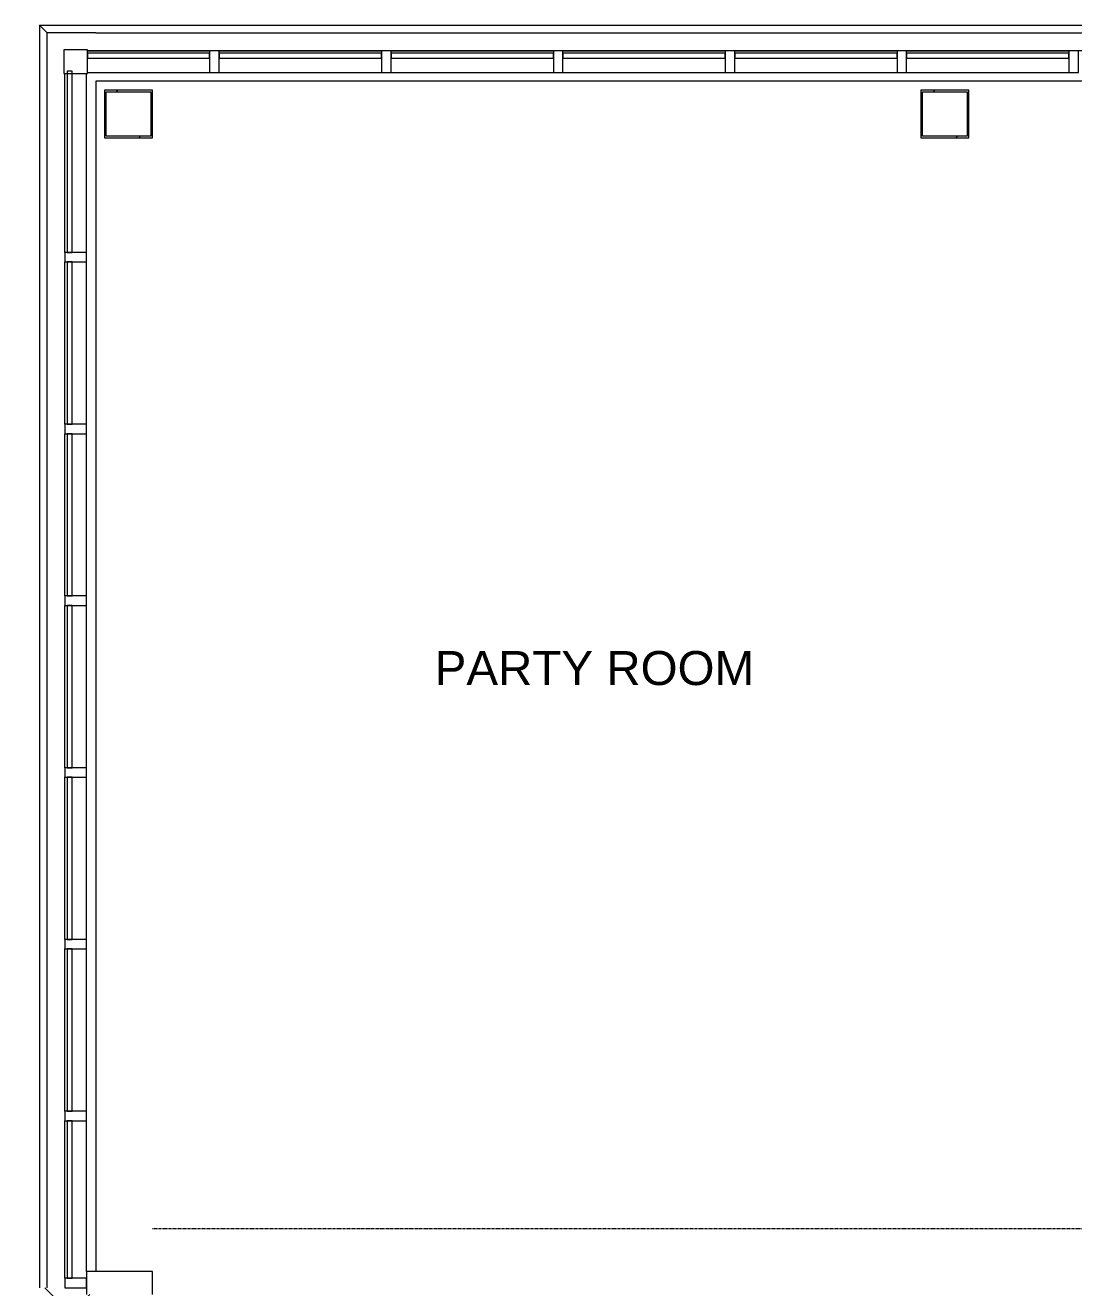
# Model space of a CAD drawing. Header units: inches. Extents: x -449 to 330, y -482 to 598.
# Drawn here: x -394.1 to -174.5, y 326 to 590.6 of the extents above; entities that cross this region are included whole.
import ezdxf

# ---------------------------------------------------------------- set-up
doc = ezdxf.new("R2010")
doc.units = ezdxf.units.IN
doc.header["$MEASUREMENT"] = 0
doc.linetypes.add('Hidden 1_8_', pattern=[0.1875, 0.125, -0.0625])
for name, color, linetype, lineweight in [('A-DETL-HDLN', 90, 'Hidden 1_8_', 9), ('A-GLAZ-CURT', 52, 'Continuous', 9), ('A-GLAZ-CWMG', 51, 'Continuous', 9), ('A-WALL', 113, 'Continuous', 13), ('A-WALL-PATT', 111, 'Continuous', 13), ('G-ANNO-TEXT', 231, 'Continuous', 9), ('I-WALL', 2, 'Continuous', 9), ('S-COLS', 52, 'Continuous', 9)]:
    doc.layers.add(name, color=color, linetype=linetype, lineweight=lineweight)
doc.styles.add('Arial', font='arial.ttf', dxfattribs={"height": 7.125})

# ---------------------------------------------------------------- blocks, each defined once
blk = doc.blocks.new('HSS-Hollow Structural Section-Column - HSS10X10X3_8-1292710-Test Fit - Second Floor Plan')
at = {"layer": 'S-COLS'}
h = blk.add_hatch(dxfattribs=at)
h.set_pattern_fill('FP_9', color=256, style=0, pattern_type=2)
h.set_pattern_definition([(135, (571.956, 372.487), (-9.50352, -9.50352), []), (135, (557.556, 372.487), (-9.50352, -9.50352), [])])
h.paths.add_polyline_path([(5, 5), (-5, 5), (-5, -5), (5, -5), (5, -0.51)], flags=0)
h.paths.add_polyline_path([(4.65, -0.51), (4.65, -4.65), (-4.65, -4.65), (-4.65, 4.65), (4.65, 4.65)], flags=0)
for p, q in [((5, 5), (-5, 5)), ((-5, 5), (-5, -5)), ((-4.65, -4.65), (-4.65, 4.65)), ((-4.65, 4.65), (4.65, 4.65)), ((4.65, 4.65), (4.65, -4.65)), ((5, -5), (5, 5)), ((-5, -5), (5, -5)), ((4.65, -4.65), (-4.65, -4.65))]:
    blk.add_line(p, q, dxfattribs=at)
blk = doc.blocks.new('Rectangular Mullion - 2_ x 4_5_ rectangular-1638218-Test Fit - Second Floor Plan')
at = {"layer": 'A-GLAZ-CWMG'}
for p, q in [((-2, 2.25), (0, 2.25)), ((-2, -2.25), (-2, 2.25)), ((0, 2.25), (0, -2.25)), ((0, -2.25), (-2, -2.25))]:
    blk.add_line(p, q, dxfattribs=at)
blk = doc.blocks.new('Quad Corner Mullion - 5_ x 5_ Quad Corner-1652031-Test Fit - Second Floor Plan')
at = {"layer": 'A-GLAZ-CWMG'}
for p, q in [((-2.5, -2.5), (-2.5, 2.5)), ((-2.5, 2.5), (2.5, 2.5)), ((2.5, 2.5), (2.5, -2.5)), ((2.5, -2.5), (-2.5, -2.5))]:
    blk.add_line(p, q, dxfattribs=at)
blk = doc.blocks.new('HSS-Hollow Structural Section-Column - HSS10X10X3_8-V29-Test Fit - Second Floor Plan')
at = {"layer": 'S-COLS'}
h = blk.add_hatch(dxfattribs=at)
h.set_pattern_fill('FP_23', color=256, style=0, pattern_type=2)
h.set_pattern_definition([(135, (571.956, 201.487), (-9.50352, -9.50352), []), (135, (557.556, 201.487), (-9.50352, -9.50352), [])])
h.paths.add_polyline_path([(5, 5), (-5, 5), (-5, -5), (5, -5), (5, 4.651)], flags=0)
h.paths.add_polyline_path([(4.651, 4.651), (4.651, -4.651), (-4.651, -4.651), (-4.651, 4.651)], flags=0)
for p, q in [((5, 5), (-5, 5)), ((-5, 5), (-5, -5)), ((-4.651, -4.651), (-4.651, 4.651)), ((-4.651, 4.651), (4.651, 4.651)), ((4.651, 4.651), (4.651, -4.651)), ((5, -5), (5, 5)), ((-5, -5), (5, -5)), ((4.651, -4.651), (-4.651, -4.651))]:
    blk.add_line(p, q, dxfattribs=at)
blk = doc.blocks.new('System Panel - Glazed-1638220-Test Fit - Second Floor Plan')
at = {"layer": 'A-GLAZ-CURT'}
for p, q in [((17, -0.75), (-17, -0.75)), ((-17, -0.75), (-17, -1.75)), ((-17, -1.75), (17, -1.75)), ((17, -1.75), (17, -0.75))]:
    blk.add_line(p, q, dxfattribs=at)
blk = doc.blocks.new('System Panel - Glazed-1638217-Test Fit - Second Floor Plan')
at = {"layer": 'A-GLAZ-CURT'}
for p, q in [((16.5, -0.75), (-16.5, -0.75)), ((-16.5, -0.75), (-16.5, -1.75)), ((-16.5, -1.75), (16.5, -1.75)), ((16.5, -1.75), (16.5, -0.75))]:
    blk.add_line(p, q, dxfattribs=at)
blk = doc.blocks.new('System Panel - Glazed-1651597-Test Fit - Second Floor Plan')
at = {"layer": 'A-GLAZ-CURT'}
for p, q in [((12.78125, -0.75), (-12.78125, -0.75)), ((-12.78125, -0.75), (-12.78125, -1.75)), ((-12.78125, -1.75), (12.78125, -1.75)), ((12.78125, -1.75), (12.78125, -0.75))]:
    blk.add_line(p, q, dxfattribs=at)
blk = doc.blocks.new('Rectangular Mullion - 2_ x 4_5_ rectangular-860923-Test Fit - Second Floor Plan')
at = {"layer": 'A-GLAZ-CWMG'}
for p, q in [((-385.8, 506.96), (-385.8, 540.96)), ((-381.3, 506.96), (-381.3, 540.96))]:
    blk.add_line(p, q, dxfattribs=at)
blk = doc.blocks.new('Rectangular Mullion - 2_ x 4_5_ rectangular-1638222-Test Fit - Second Floor Plan')
at = {"layer": 'A-GLAZ-CWMG'}
for p, q in [((-1, 2.25), (1, 2.25)), ((-1, -2.25), (-1, 2.25)), ((1, 2.25), (1, -2.25)), ((1, -2.25), (-1, -2.25))]:
    blk.add_line(p, q, dxfattribs=at)
blk = doc.blocks.new('Rectangular Mullion - 2_ x 4_5_ rectangular-1651595-Test Fit - Second Floor Plan')
at = {"layer": 'A-GLAZ-CWMG'}
for p, q in [((-381.05, 585.21), (-355.49, 585.21)), ((-381.05, 580.71), (-355.49, 580.71))]:
    blk.add_line(p, q, dxfattribs=at)
blk = doc.blocks.new('Rectangular Mullion - 2_ x 4_5_ rectangular-V33-Test Fit - Second Floor Plan')
at = {"layer": 'A-GLAZ-CWMG'}
for p, q in [((-385.8, 327.96), (-385.8, 360.96)), ((-381.3, 329.39), (-381.3, 360.96))]:
    blk.add_line(p, q, dxfattribs=at)
blk = doc.blocks.new('System Panel - Glazed-1652149-Test Fit - Second Floor Plan')
at = {"layer": 'A-GLAZ-CURT'}
for p, q in [((19, -0.75), (-19, -0.75)), ((-19, -0.75), (-19, -1.75)), ((-19, -1.75), (19, -1.75)), ((19, -1.75), (19, -0.75))]:
    blk.add_line(p, q, dxfattribs=at)
blk = doc.blocks.new('Rectangular Mullion - 2_ x 4_5_ rectangular-1652157-Test Fit - Second Floor Plan')
at = {"layer": 'A-GLAZ-CWMG'}
for p, q in [((-385.8, 542.96), (-385.8, 580.46)), ((-381.3, 542.96), (-381.3, 580.46))]:
    blk.add_line(p, q, dxfattribs=at)
blk = doc.blocks.new('Hecht_PAD_AA-Arch_detached_rvt-1-Test Fit - Second Floor Plan')
at = {"layer": 'A-WALL-PATT'}
h = blk.add_hatch(dxfattribs=at)
h.set_pattern_fill('FP_3', color=256, style=0, pattern_type=2)
h.set_pattern_definition([(45, (0, 0), (-8.01223, 8.01223), []), (135, (0, 0), (-8.01223, -8.01223), [])])
h.paths.add_polyline_path([(-391.17, -101.29), (-390.49, -101.29), (-390.49, -1.67), (-394.11, -1.67), (-394.11, -101.29)], flags=0)
h.paths.add_polyline_path([(-394.11, 257.58), (-390.49, 257.58), (-390.49, 322.33), (-379.99, 322.33), (-379.99, 324.52), (-381.3, 324.52), (-381.3, 325.96), (-394.11, 325.96), (-394.11, 268.71)], flags=0)
at = {"layer": 'A-WALL'}
for p, q in [((-389.49, 588.96), (-391.11, 590.58)), ((-391.11, 590.58), (-138.49, 590.58)), ((-391.11, 590.58), (-389.49, 588.96)), ((-391.11, 590.58), (-391.11, 325.96)), ((-389.49, 325.96), (-389.49, 588.96)), ((-379.36, 588.96), (-389.49, 588.96)), ((-379.36, 588.96), (-138.49, 588.96)), ((-381.05, 585.26), (-379.36, 585.26)), ((-381.05, 585.26), (-138.49, 585.26)), ((-379.36, 585.26), (-138.49, 585.26)), ((-379.36, 578.83), (-379.36, 329.39)), ((-138.49, 578.83), (-379.36, 578.83))]:
    blk.add_line(p, q, dxfattribs=at)
at = {"extrusion": (0, 0, -1)}
for name, p in [('Quad Corner Mullion - 5_ x 5_ Quad Corner-1652031-Test Fit - Second Floor Plan', (383.55, 582.96)), ('Rectangular Mullion - 2_ x 4_5_ rectangular-1638222-Test Fit - Second Floor Plan', (354.49, 582.96)), ('Rectangular Mullion - 2_ x 4_5_ rectangular-1638222-Test Fit - Second Floor Plan', (318.49, 582.96)), ('Rectangular Mullion - 2_ x 4_5_ rectangular-1638222-Test Fit - Second Floor Plan', (282.49, 582.96)), ('Rectangular Mullion - 2_ x 4_5_ rectangular-1638222-Test Fit - Second Floor Plan', (246.49, 582.96)), ('Rectangular Mullion - 2_ x 4_5_ rectangular-1638222-Test Fit - Second Floor Plan', (210.49, 582.96)), ('Rectangular Mullion - 2_ x 4_5_ rectangular-1638222-Test Fit - Second Floor Plan', (174.49, 582.96))]:
    blk.add_blockref(name, p, dxfattribs=at)
for name, p in [('Rectangular Mullion - 2_ x 4_5_ rectangular-1651595-Test Fit - Second Floor Plan', (0, 0)), ('Rectangular Mullion - 2_ x 4_5_ rectangular-1652157-Test Fit - Second Floor Plan', (0, 0)), ('Rectangular Mullion - 2_ x 4_5_ rectangular-860923-Test Fit - Second Floor Plan', (0, 0)), ('Rectangular Mullion - 2_ x 4_5_ rectangular-860923-Test Fit - Second Floor Plan', (0, -36)), ('Rectangular Mullion - 2_ x 4_5_ rectangular-860923-Test Fit - Second Floor Plan', (0, -72)), ('Rectangular Mullion - 2_ x 4_5_ rectangular-860923-Test Fit - Second Floor Plan', (0, -108)), ('Rectangular Mullion - 2_ x 4_5_ rectangular-860923-Test Fit - Second Floor Plan', (0, -144)), ('Rectangular Mullion - 2_ x 4_5_ rectangular-V33-Test Fit - Second Floor Plan', (0, 0))]:
    blk.add_blockref(name, p)
for name, p, rotation in [('Rectangular Mullion - 2_ x 4_5_ rectangular-860923-Test Fit - Second Floor Plan', (-860.44, 199.41), 269.9999999999999), ('Rectangular Mullion - 2_ x 4_5_ rectangular-860923-Test Fit - Second Floor Plan', (-824.44, 199.41), 269.9999999999998), ('Rectangular Mullion - 2_ x 4_5_ rectangular-860923-Test Fit - Second Floor Plan', (-788.44, 199.41), 269.9999999999999), ('Rectangular Mullion - 2_ x 4_5_ rectangular-860923-Test Fit - Second Floor Plan', (-752.44, 199.41), 269.9999999999999), ('Rectangular Mullion - 2_ x 4_5_ rectangular-860923-Test Fit - Second Floor Plan', (-716.44, 199.41), 269.9999999999998), ('System Panel - Glazed-1651597-Test Fit - Second Floor Plan', (-368.27, 582.96), 180), ('System Panel - Glazed-1638220-Test Fit - Second Floor Plan', (-336.49, 582.96), 180), ('System Panel - Glazed-1638220-Test Fit - Second Floor Plan', (-300.49, 582.96), 180), ('System Panel - Glazed-1638220-Test Fit - Second Floor Plan', (-264.49, 582.96), 180), ('System Panel - Glazed-1638220-Test Fit - Second Floor Plan', (-228.49, 582.96), 180), ('System Panel - Glazed-1638220-Test Fit - Second Floor Plan', (-192.49, 582.96), 180), ('System Panel - Glazed-1652149-Test Fit - Second Floor Plan', (-383.55, 561.96), 269.9999999999999), ('HSS-Hollow Structural Section-Column - HSS10X10X3_8-1292710-Test Fit - Second Floor Plan', (-372.49, 571.96), 270.0000000000001), ('HSS-Hollow Structural Section-Column - HSS10X10X3_8-V29-Test Fit - Second Floor Plan', (-201.49, 571.96), 270.0000000000001), ('System Panel - Glazed-1638220-Test Fit - Second Floor Plan', (-383.55, 523.96), 269.9999999999999), ('System Panel - Glazed-1638220-Test Fit - Second Floor Plan', (-383.55, 487.96), 269.9999999999999), ('System Panel - Glazed-1638220-Test Fit - Second Floor Plan', (-383.55, 451.96), 269.9999999999999), ('System Panel - Glazed-1638220-Test Fit - Second Floor Plan', (-383.55, 415.96), 269.9999999999999), ('System Panel - Glazed-1638220-Test Fit - Second Floor Plan', (-383.55, 379.96), 269.9999999999999), ('System Panel - Glazed-1638217-Test Fit - Second Floor Plan', (-383.55, 344.46), 269.9999999999999)]:
    blk.add_blockref(name, p, dxfattribs=dict(rotation=rotation))
at = {"extrusion": (0, 0, -1), "rotation": 270.0000000000001}
for name, p in [('Rectangular Mullion - 2_ x 4_5_ rectangular-1638222-Test Fit - Second Floor Plan', (383.55, 541.96)), ('Rectangular Mullion - 2_ x 4_5_ rectangular-1638222-Test Fit - Second Floor Plan', (383.55, 505.96)), ('Rectangular Mullion - 2_ x 4_5_ rectangular-1638222-Test Fit - Second Floor Plan', (383.55, 469.96)), ('Rectangular Mullion - 2_ x 4_5_ rectangular-1638222-Test Fit - Second Floor Plan', (383.55, 433.96)), ('Rectangular Mullion - 2_ x 4_5_ rectangular-1638222-Test Fit - Second Floor Plan', (383.55, 397.96)), ('Rectangular Mullion - 2_ x 4_5_ rectangular-1638222-Test Fit - Second Floor Plan', (383.55, 361.96)), ('Rectangular Mullion - 2_ x 4_5_ rectangular-1638218-Test Fit - Second Floor Plan', (383.55, 325.96))]:
    blk.add_blockref(name, p, dxfattribs=at)

msp = doc.modelspace()

# ---------------------------------------------------------------- linework, layer by layer
at = {"layer": 'A-DETL-HDLN'}
msp.add_line((-367.49, 338.39), (-152.99, 338.39), dxfattribs=at)
at = {"layer": 'I-WALL'}
for p, q in [((-367.49, 329.39), (-381.3, 329.39)), ((-381.3, 329.39), (-381.3, 324.52)), ((-367.49, 324.52), (-367.49, 329.39))]:
    msp.add_line(p, q, dxfattribs=at)

# ---------------------------------------------------------------- block references
msp.add_blockref('Hecht_PAD_AA-Arch_detached_rvt-1-Test Fit - Second Floor Plan', (0, 0))

# ---------------------------------------------------------------- texts
at = {"layer": 'G-ANNO-TEXT', "insert": (-308.35, 459.41), "char_height": 7.125, "width": 81.204, "attachment_point": 1, "style": 'Arial'}
msp.add_mtext('PARTY ROOM', dxfattribs=at)

doc.saveas('drawing.dxf')
